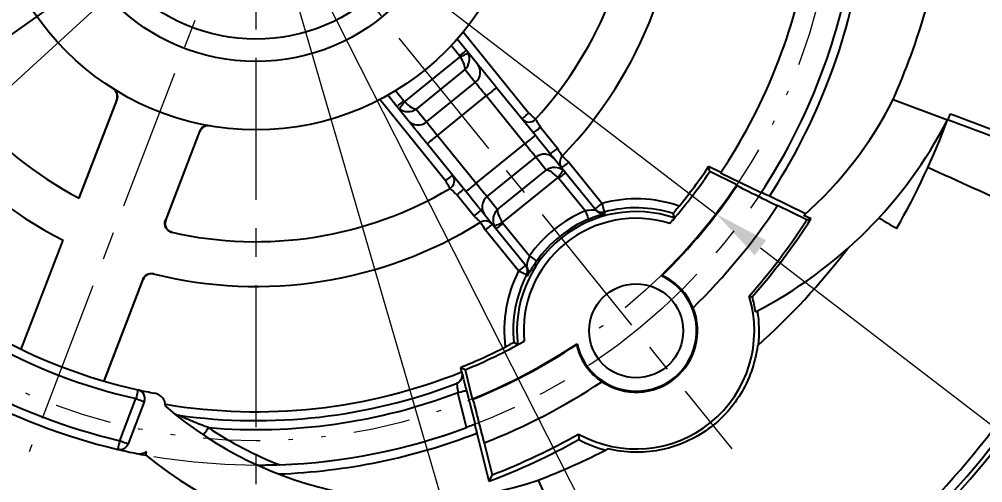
# Model space of a CAD drawing. Header units: millimetres. Extents: x 2517 to 6633, y 792 to 3241.
# Drawn here: x 3353.6 to 3375.13, y 961.23 to 971.59 of the extents above; entities that cross this region are included whole.
import ezdxf

# ---------------------------------------------------------------- set-up
doc = ezdxf.new("R2010")
doc.units = ezdxf.units.MM
doc.linetypes.add('CENTER', pattern=[50.8, 31.75, -6.35, 6.35, -6.35])
doc.linetypes.add('DIVIDE', pattern=[31.75, 12.7, -6.35, 0, -6.35, 0, -6.35])
for name, color, linetype, lineweight in [('中心线', 1, 'CENTER', 9), ('双点划线', 5, 'DIVIDE', 9), ('实线', 7, 'Continuous', 25), ('尺寸标注', 2, 'Continuous', 9)]:
    doc.layers.add(name, color=color, linetype=linetype, lineweight=lineweight)
doc.styles.add('st', font='txt.shx')
doc.dimstyles.new('st', dxfattribs={"dimscale": 0.5, "dimtxt": 2.5, "dimasz": 2.5, "dimexe": 1.25, "dimexo": 0, "dimtad": 1, "dimtoh": 1, "dimdsep": 46, "dimtxsty": 'st', "dimcen": 0, "dimclrd": 256, "dimclre": 256, "dimclrt": 3, "dimadec": 3, "dimazin": 2, "dimtfac": 1, "dimtmove": 0, "dimatfit": 1, "dimfxl": 0, "dimlwd": -1, "dimlwe": -1, "dimarcsym": 0})

# ---------------------------------------------------------------- blocks, each defined once
blk = doc.blocks.new('*D304')
at = {"layer": 'Defpoints', "color": 0, "ltscale": 0.1, "transparency": 16777216}
for p in [(3358.889, 1001.207), (3365.061, 999.872), (3367.979, 998.8), (3358.889, 975.118), (3358.889, 947.894)]:
    blk.add_point(p, dxfattribs=at)
at = {"layer": '尺寸标注', "ltscale": 0.1, "transparency": 16777216}
blk.add_line((3367.979, 998.8), (3368.255, 999.518), dxfattribs=at)
blk.add_arc((3358.889, 975.118), 25.512, 71.8076, 87.1924, dxfattribs=at)
for points in [[(3360.133, 1000.391), (3360.143, 1000.807), (3358.889, 1000.629)], [(3366.924, 999.55), (3366.784, 999.158), (3368.031, 998.935)]]:
    blk.add_solid(points, dxfattribs=at)
at = {"layer": '尺寸标注', "color": 3, "ltscale": 0.1, "transparency": 16777216, "insert": (3363.423, 1001.175), "char_height": 1.25, "attachment_point": 5, "rotation": 350.1286, "style": 'st'}
blk.add_mtext('21°', dxfattribs=at)
blk = doc.blocks.new('*D331')
at = {"layer": 'Defpoints', "color": 0, "ltscale": 0.1, "transparency": 16777216}
for p in [(3368.84, 984.24), (3348.937, 965.995)]:
    blk.add_point(p, dxfattribs=at)
at = {"layer": '尺寸标注', "ltscale": 0.1, "transparency": 16777216}
for p, q in [((3369.762, 985.084), (3378.157, 992.78)), ((3378.157, 992.78), (3381.803, 992.78)), ((3348.937, 965.995), (3368.84, 984.24)), ((3348.016, 965.151), (3347.094, 964.306))]:
    blk.add_line(p, q, dxfattribs=at)
for points in [[(3369.621, 985.238), (3369.903, 984.931), (3368.84, 984.24)], [(3347.875, 965.304), (3348.156, 964.997), (3348.937, 965.995)]]:
    blk.add_solid(points, dxfattribs=at)
at = {"layer": '尺寸标注', "color": 3, "ltscale": 0.1, "transparency": 16777216, "insert": (3380.136, 993.718), "char_height": 1.25, "attachment_point": 5, "style": 'st'}
blk.add_mtext('∅27', dxfattribs=at)
blk = doc.blocks.new('*D343')
at = {"layer": 'Defpoints', "color": 0, "ltscale": 0.1, "transparency": 16777216}
for p in [(3358.889, 975.118), (3369.565, 954.07)]:
    blk.add_point(p, dxfattribs=at)
at = {"layer": '尺寸标注', "ltscale": 0.1, "transparency": 16777216}
for p, q in [((3358.889, 975.118), (3369.565, 954.07)), ((3370.13, 952.955), (3371.757, 949.749)), ((3371.757, 949.749), (3377.069, 949.749))]:
    blk.add_line(p, q, dxfattribs=at)
blk.add_solid([(3370.316, 953.05), (3369.944, 952.861), (3369.565, 954.07)], dxfattribs=at)
at = {"layer": '尺寸标注', "color": 3, "ltscale": 0.1, "transparency": 16777216, "insert": (3374.569, 950.686), "char_height": 1.25, "attachment_point": 5, "style": 'st'}
blk.add_mtext('R23.6', dxfattribs=at)
blk = doc.blocks.new('*D344')
at = {"layer": 'Defpoints', "color": 0, "ltscale": 0.1, "transparency": 16777216}
for p in [(3358.889, 975.118), (3365.231, 953.321)]:
    blk.add_point(p, dxfattribs=at)
at = {"layer": '尺寸标注', "ltscale": 0.1, "transparency": 16777216}
for p, q in [((3358.889, 975.118), (3365.231, 953.321)), ((3365.58, 952.121), (3367.349, 946.041)), ((3367.349, 946.041), (3372.661, 946.041))]:
    blk.add_line(p, q, dxfattribs=at)
blk.add_solid([(3365.78, 952.179), (3365.38, 952.063), (3365.231, 953.321)], dxfattribs=at)
at = {"layer": '尺寸标注', "color": 3, "ltscale": 0.1, "transparency": 16777216, "insert": (3370.161, 946.979), "char_height": 1.25, "attachment_point": 5, "style": 'st'}
blk.add_mtext('R22.7', dxfattribs=at)
blk = doc.blocks.new('*D446')
at = {"layer": 'Defpoints', "color": 0, "ltscale": 0.1, "transparency": 16777216}
for p in [(3369.454, 982.606), (3348.323, 967.629)]:
    blk.add_point(p, dxfattribs=at)
at = {"layer": '实线', "ltscale": 0.1, "transparency": 16777216}
blk.add_line((3349.343, 968.352), (3368.434, 981.883), dxfattribs=at)
for points in [[(3368.314, 982.053), (3368.555, 981.713), (3369.454, 982.606)], [(3349.223, 968.522), (3349.463, 968.182), (3348.323, 967.629)]]:
    blk.add_solid(points, dxfattribs=at)
at = {"layer": '实线', "color": 3, "ltscale": 0.1, "transparency": 16777216, "insert": (3358.347, 975.882), "char_height": 1.25, "attachment_point": 5, "rotation": 35.3261, "style": 'st'}
blk.add_mtext('∅25.9', dxfattribs=at)
blk = doc.blocks.new('*D447')
at = {"layer": 'Defpoints', "color": 0, "ltscale": 0.1, "transparency": 16777216}
for p in [(3348.61, 982.995), (3369.168, 967.24)]:
    blk.add_point(p, dxfattribs=at)
at = {"layer": '尺寸标注', "ltscale": 0.1, "transparency": 16777216}
for p, q in [((3347.618, 983.755), (3346.626, 984.515)), ((3348.61, 982.995), (3369.168, 967.24)), ((3370.16, 966.48), (3379.494, 959.327)), ((3379.494, 959.327), (3386.81, 959.327))]:
    blk.add_line(p, q, dxfattribs=at)
for points in [[(3347.744, 983.92), (3347.491, 983.59), (3348.61, 982.995)], [(3370.286, 966.646), (3370.033, 966.315), (3369.168, 967.24)]]:
    blk.add_solid(points, dxfattribs=at)
at = {"layer": '尺寸标注', "color": 3, "ltscale": 0.1, "transparency": 16777216, "insert": (3383.308, 960.675), "char_height": 1.25, "attachment_point": 5, "style": 'st'}
blk.add_mtext('%%c26{}{\\H0.71x;\\C3;\\S+0.03^  0;}', dxfattribs=at)

msp = doc.modelspace()

# ---------------------------------------------------------------- linework, layer by layer
at = {"layer": '中心线', "ltscale": 0.1}
for p, q in [((3358.8888, 1001.2065), (3358.8888, 947.8935)), ((3358.8888, 975.1175), (3353.8235, 961.922)), ((3358.8888, 975.1175), (3369.5202, 961.9888))]:
    msp.add_line(p, q, dxfattribs=at)
msp.add_circle((3358.8888, 975.1175), 13.5, dxfattribs=at)
at = {"layer": '双点划线', "ltscale": 0.1}
msp.add_circle((3358.8888, 975.1175), 12.95, dxfattribs=at)
at = {"layer": '实线'}
for p, q in [((3363.389, 971.1492), (3363.5933, 970.8969)), ((3363.521, 971.304), (3364.9898, 969.4902)), ((3363.4379, 970.771), (3363.2527, 970.9997)), ((3362.2125, 969.7465), (3363.4513, 970.7497)), ((3363.5933, 970.8969), (3363.8403, 970.5919)), ((3363.5591, 970.4625), (3362.4711, 969.5814)), ((3363.7903, 970.1769), (3363.5591, 970.4625)), ((3362.7023, 969.2958), (3363.7903, 970.1769)), ((3364.2677, 970.0641), (3365.1332, 968.9952)), ((3362.0391, 969.6382), (3361.8347, 969.8906)), ((3362.0092, 969.9928), (3362.1945, 969.7641)), ((3362.9465, 968.9943), (3364.0345, 969.8753)), ((3364.9001, 968.8065), (3364.0345, 969.8753)), ((3355.7783, 969.7953), (3354.9333, 967.594)), ((3354.9427, 967.589), (3355.7874, 969.7896)), ((3363.1247, 967.9798), (3361.6558, 969.7937)), ((3362.286, 969.3332), (3362.0391, 969.6382)), ((3373.1262, 969.7944), (3374.3438, 969.3391)), ((3362.4711, 969.5814), (3362.7023, 969.2958)), ((3357.6284, 969.0829), (3356.8653, 967.095)), ((3356.8758, 967.0926), (3357.639, 969.081)), ((3362.9465, 968.9943), (3363.8121, 967.9254)), ((3365.2441, 969.1762), (3365.6251, 968.7057)), ((3363.579, 967.7366), (3362.7134, 968.8055)), ((3363.8121, 967.9254), (3364.9001, 968.8065)), ((3364.0563, 967.6238), (3365.1443, 968.5049)), ((3365.3756, 968.2193), (3365.1443, 968.5049)), ((3365.5606, 968.4675), (3365.8076, 968.1625)), ((3365.8788, 968.3923), (3366.6224, 967.4741)), ((3364.2875, 967.3383), (3365.3756, 968.2193)), ((3365.8076, 968.1625), (3366.4886, 967.3215)), ((3369.0327, 968.1838), (3369.003, 968.2954)), ((3369.2752, 968.1626), (3369.003, 968.2954)), ((3369.6344, 967.8903), (3369.0327, 968.1838)), ((3369.2703, 968.1553), (3370.177, 967.7131)), ((3365.6341, 968.0542), (3364.3953, 967.051)), ((3366.2433, 967.3066), (3365.6522, 968.0366)), ((3369.639, 967.8735), (3369.6344, 967.8903)), ((3363.7599, 967.1953), (3363.3789, 967.6658)), ((3364.0563, 967.6238), (3364.2875, 967.3383)), ((3371.1681, 967.2394), (3370.363, 967.6321)), ((3371.2005, 967.1022), (3370.5411, 967.4239)), ((3364.2533, 966.9039), (3364.0063, 967.2088)), ((3364.4087, 967.0297), (3364.9999, 966.2997)), ((3371.2918, 967.1276), (3371.1306, 967.2062)), ((3364.7572, 965.9637), (3364.0137, 966.8819)), ((3364.9343, 966.0628), (3364.2533, 966.9039)), ((3354.5727, 966.6546), (3353.6369, 964.2167)), ((3353.6464, 964.2121), (3354.5822, 966.6498)), ((3356.3592, 965.7764), (3355.4874, 963.5054)), ((3355.4976, 963.5024), (3356.3695, 965.7738)), ((3367.9633, 965.8603), (3367.9404, 965.8563)), ((3366.057, 964.3166), (3366.0656, 964.3382)), ((3363.459, 963.8059), (3363.4834, 963.7079)), ((3363.5619, 963.7536), (3363.459, 963.8059)), ((3363.4897, 963.6825), (3363.4963, 963.685)), ((3363.5619, 963.7536), (3363.7239, 963.104)), ((3363.5978, 962.4655), (3363.403, 963.2469)), ((3363.597, 963.2953), (3363.7861, 962.5371)), ((3355.8468, 962.1701), (3356.2087, 963.1131)), ((3356.3954, 963.0414), (3356.0335, 962.0984)), ((3363.7394, 963.0961), (3363.7239, 963.104)), ((3363.825, 962.3377), (3364.093, 961.2627)), ((3363.9917, 962.1202), (3364.1691, 961.4084)), ((3356.4286, 961.8436), (3356.4443, 961.9283)), ((3365.1921, 961.2861), (3365.7312, 960.1032))]:
    msp.add_line(p, q, dxfattribs=at)
at = {"layer": '实线', "flags": 128}
for points in [[(3363.4379, 970.771), (3363.4682, 970.7956), (3363.4974, 970.8192), (3363.5243, 970.8409), (3363.5478, 970.86), (3363.5672, 970.8757), (3363.5815, 970.8873), (3363.5904, 970.8944), (3363.5933, 970.8969)], [(3363.4513, 970.7497), (3363.4853, 970.7658), (3363.518, 970.7813), (3363.5484, 970.7957), (3363.5753, 970.8085), (3363.5978, 970.8191), (3363.6151, 970.8273), (3363.6265, 970.8328), (3363.6317, 970.8352)], [(3363.8403, 970.5919), (3363.8638, 970.5629), (3363.8983, 970.5202), (3363.943, 970.4651), (3363.9966, 970.3989), (3364.0576, 970.3236), (3364.1243, 970.2411), (3364.195, 970.1539), (3364.2677, 970.0641)], [(3364.0345, 969.8753), (3363.993, 969.9266), (3363.9526, 969.9765), (3363.9145, 970.0236), (3363.8796, 970.0666), (3363.849, 970.1044), (3363.8235, 970.1359), (3363.8038, 970.1603), (3363.7903, 970.1769)], [(3364.2677, 970.0641), (3364.2632, 970.0605), (3364.2499, 970.0497), (3364.2284, 970.0323), (3364.1994, 970.0088), (3364.1641, 969.9802), (3364.1238, 969.9476), (3364.08, 969.9122), (3364.0345, 969.8753)], [(3362.0391, 969.6382), (3362.042, 969.6406), (3362.0509, 969.6478), (3362.0652, 969.6594), (3362.0846, 969.6751), (3362.1081, 969.6942), (3362.135, 969.7159), (3362.1642, 969.7395), (3362.1945, 969.7641)], [(3362.2125, 969.7465), (3362.1897, 969.7167), (3362.1677, 969.6879), (3362.1473, 969.6612), (3362.1293, 969.6375), (3362.1142, 969.6177), (3362.1026, 969.6025), (3362.0949, 969.5924), (3362.0914, 969.5879)], [(3364.8344, 969.3643), (3364.8374, 969.3667), (3364.8462, 969.3739), (3364.8606, 969.3855), (3364.8799, 969.4012), (3364.9035, 969.4202), (3364.9303, 969.442), (3364.9595, 969.4656), (3364.9898, 969.4902)], [(3364.9898, 969.4902), (3365.0185, 969.4637), (3365.0461, 969.4383), (3365.0715, 969.4148), (3365.0938, 969.3943), (3365.112, 969.3774), (3365.1256, 969.3649), (3365.134, 969.3572), (3365.1368, 969.3546)], [(3362.7134, 968.8055), (3362.6407, 968.8952), (3362.57, 968.9825), (3362.5033, 969.0649), (3362.4423, 969.1403), (3362.3887, 969.2064), (3362.3441, 969.2616), (3362.3095, 969.3042), (3362.286, 969.3332)], [(3362.7023, 969.2958), (3362.7157, 969.2793), (3362.7355, 969.2549), (3362.761, 969.2234), (3362.7916, 969.1856), (3362.8265, 969.1425), (3362.8646, 969.0954), (3362.905, 969.0456), (3362.9465, 968.9943)], [(3362.9465, 968.9943), (3362.9011, 968.9574), (3362.8573, 968.922), (3362.817, 968.8894), (3362.7817, 968.8608), (3362.7527, 968.8373), (3362.7311, 968.8198), (3362.7179, 968.8091), (3362.7134, 968.8055)], [(3365.1332, 968.9952), (3365.1288, 968.9916), (3365.1155, 968.9809), (3365.094, 968.9634), (3365.065, 968.9399), (3365.0296, 968.9113), (3364.9893, 968.8787), (3364.9456, 968.8433), (3364.9001, 968.8065)], [(3365.0887, 969.0503), (3365.0916, 969.0527), (3365.1005, 969.0599), (3365.1149, 969.0715), (3365.1342, 969.0872), (3365.1577, 969.1062), (3365.1846, 969.128), (3365.2138, 969.1516), (3365.2441, 969.1762)], [(3365.1332, 968.9952), (3365.2059, 968.9055), (3365.2766, 968.8182), (3365.3434, 968.7358), (3365.4043, 968.6605), (3365.4579, 968.5943), (3365.5026, 968.5391), (3365.5371, 968.4965), (3365.5606, 968.4675)], [(3365.1443, 968.5049), (3365.1309, 968.5214), (3365.1112, 968.5458), (3365.0856, 968.5773), (3365.055, 968.6151), (3365.0202, 968.6582), (3364.982, 968.7053), (3364.9416, 968.7552), (3364.9001, 968.8065)], [(3365.4697, 968.5798), (3365.4726, 968.5822), (3365.4815, 968.5894), (3365.4959, 968.601), (3365.5152, 968.6167), (3365.5387, 968.6357), (3365.5656, 968.6575), (3365.5948, 968.6811), (3365.6251, 968.7057)], [(3365.7234, 968.2664), (3365.7264, 968.2689), (3365.7352, 968.276), (3365.7496, 968.2877), (3365.7689, 968.3033), (3365.7925, 968.3224), (3365.8194, 968.3441), (3365.8485, 968.3678), (3365.8788, 968.3923)], [(3365.7347, 968.531), (3365.7375, 968.5283), (3365.7457, 968.5204), (3365.759, 968.5076), (3365.7769, 968.4904), (3365.7988, 968.4693), (3365.8237, 968.4454), (3365.8507, 968.4194), (3365.8788, 968.3923)], [(3363.2801, 968.1057), (3363.2771, 968.1032), (3363.2683, 968.0961), (3363.2539, 968.0845), (3363.2346, 968.0688), (3363.211, 968.0497), (3363.1841, 968.028), (3363.155, 968.0044), (3363.1247, 967.9798)], [(3365.6341, 968.0542), (3365.6569, 968.084), (3365.6789, 968.1128), (3365.6993, 968.1396), (3365.7174, 968.1632), (3365.7325, 968.183), (3365.7441, 968.1982), (3365.7518, 968.2083), (3365.7553, 968.2129)], [(3365.8076, 968.1625), (3365.8046, 968.1601), (3365.7958, 968.1529), (3365.7814, 968.1413), (3365.7621, 968.1256), (3365.7385, 968.1066), (3365.7116, 968.0848), (3365.6825, 968.0612), (3365.6522, 968.0366)], [(3363.2267, 967.8078), (3363.2248, 967.8111), (3363.219, 967.8209), (3363.2095, 967.8368), (3363.1968, 967.8582), (3363.1814, 967.8842), (3363.1637, 967.914), (3363.1446, 967.9462), (3363.1247, 967.9798)], [(3363.8121, 967.9254), (3363.7666, 967.8886), (3363.7229, 967.8532), (3363.6826, 967.8205), (3363.6472, 967.7919), (3363.6182, 967.7684), (3363.5967, 967.751), (3363.5834, 967.7402), (3363.579, 967.7366)], [(3363.8121, 967.9254), (3363.8536, 967.8741), (3363.894, 967.8242), (3363.9322, 967.7771), (3363.967, 967.7341), (3363.9976, 967.6963), (3364.0231, 967.6648), (3364.0429, 967.6404), (3364.0563, 967.6238)], [(3363.5344, 967.7917), (3363.5314, 967.7892), (3363.5225, 967.7821), (3363.5082, 967.7705), (3363.4888, 967.7548), (3363.4653, 967.7357), (3363.4384, 967.714), (3363.4093, 967.6904), (3363.3789, 967.6658)], [(3364.0063, 967.2088), (3363.9828, 967.2378), (3363.9483, 967.2805), (3363.9036, 967.3357), (3363.8501, 967.4018), (3363.7891, 967.4771), (3363.7223, 967.5596), (3363.6516, 967.6469), (3363.579, 967.7366)], [(3366.467, 967.3482), (3366.47, 967.3507), (3366.4788, 967.3578), (3366.4932, 967.3694), (3366.5125, 967.3851), (3366.536, 967.4042), (3366.5629, 967.4259), (3366.5921, 967.4495), (3366.6224, 967.4741)], [(3366.6224, 967.4741), (3366.6324, 967.4366), (3366.6421, 967.4006), (3366.651, 967.3673), (3366.6588, 967.3381), (3366.6652, 967.314), (3366.67, 967.2961), (3366.673, 967.2849), (3366.6741, 967.2809)], [(3363.9154, 967.3212), (3363.9124, 967.3188), (3363.9035, 967.3116), (3363.8892, 967.3), (3363.8698, 967.2843), (3363.8463, 967.2652), (3363.8194, 967.2435), (3363.7903, 967.2199), (3363.7599, 967.1953)], [(3366.2433, 967.3066), (3366.2585, 967.2709), (3366.2732, 967.2365), (3366.2867, 967.2049), (3366.2985, 967.177), (3366.3082, 967.1541), (3366.3155, 967.137), (3366.3201, 967.1264), (3366.3217, 967.1226)], [(3366.6741, 967.2809), (3366.6764, 967.2779), (3366.6856, 967.2659), (3366.6948, 967.2539)], [(3368.2401, 967.149), (3368.2255, 967.201), (3368.2125, 967.2467)], [(3364.0137, 966.8819), (3363.9931, 966.9151), (3363.9733, 966.9469), (3363.955, 966.9763), (3363.939, 967.002), (3363.9258, 967.0231), (3363.9161, 967.0388), (3363.9101, 967.0485), (3363.908, 967.0517)], [(3364.2149, 966.9655), (3364.2201, 966.968), (3364.2316, 966.9734), (3364.2488, 966.9816), (3364.2713, 966.9923), (3364.2983, 967.005), (3364.3286, 967.0194), (3364.3614, 967.0349), (3364.3953, 967.051)], [(3364.4087, 967.0297), (3364.3784, 967.0052), (3364.3492, 966.9816), (3364.3224, 966.9598), (3364.2988, 966.9407), (3364.2795, 966.9251), (3364.2651, 966.9134), (3364.2563, 966.9063), (3364.2533, 966.9039)], [(3371.2005, 967.1022), (3371.2322, 967.111), (3371.2918, 967.1276)], [(3364.1691, 967.0078), (3364.1661, 967.0054), (3364.1573, 966.9982), (3364.1429, 966.9866), (3364.1236, 966.9709), (3364.1, 966.9519), (3364.0732, 966.9301), (3364.044, 966.9065), (3364.0137, 966.8819)], [(3364.9999, 966.2997), (3365.0317, 966.2774), (3365.0622, 966.2559), (3365.0904, 966.2362), (3365.1152, 966.2188), (3365.1355, 966.2045), (3365.1507, 966.1938), (3365.1602, 966.1872), (3365.1636, 966.1848)], [(3364.9127, 966.0896), (3364.9097, 966.0872), (3364.9008, 966.08), (3364.8865, 966.0684), (3364.8672, 966.0527), (3364.8436, 966.0337), (3364.8167, 966.0119), (3364.7876, 965.9883), (3364.7572, 965.9637)], [(3364.9355, 965.873), (3364.9318, 965.8749), (3364.9215, 965.8801), (3364.9049, 965.8886), (3364.8827, 965.8998), (3364.8558, 965.9136), (3364.8251, 965.9292), (3364.7918, 965.9461), (3364.7572, 965.9637)], [(3364.9576, 965.8471), (3364.9551, 965.85), (3364.9453, 965.8615), (3364.9355, 965.873)], [(3369.9088, 965.4025), (3369.9332, 965.3972), (3369.979, 965.3872)], [(3364.7389, 964.3138), (3364.6911, 964.3388), (3364.6491, 964.3611)], [(3356.2523, 963.3082), (3356.2515, 963.3045), (3356.249, 963.2934), (3356.245, 963.2754), (3356.2395, 963.2511), (3356.2329, 963.2215), (3356.2254, 963.1877), (3356.2172, 963.1511), (3356.2087, 963.1131)], [(3363.403, 963.2469), (3363.4406, 963.2563), (3363.4769, 963.2653), (3363.5103, 963.2737), (3363.5396, 963.281), (3363.5638, 963.287), (3363.5818, 963.2915), (3363.593, 963.2943), (3363.597, 963.2953)], [(3356.2087, 963.1131), (3356.2452, 963.0991), (3356.2802, 963.0856), (3356.3125, 963.0732), (3356.3408, 963.0624), (3356.364, 963.0535), (3356.3812, 963.0468), (3356.3919, 963.0428), (3356.3954, 963.0414)], [(3357.828, 962.4619), (3357.8063, 962.4294), (3357.7855, 962.3982), (3357.7663, 962.3695), (3357.7495, 962.3443), (3357.7357, 962.3236), (3357.7255, 962.3082), (3357.7191, 962.2987), (3357.717, 962.2955)], [(3355.8468, 962.1701), (3355.8378, 962.1321), (3355.8293, 962.0956), (3355.8213, 962.0619), (3355.8144, 962.0324), (3355.8087, 962.0082), (3355.8045, 961.9902), (3355.8019, 961.9791), (3355.801, 961.9754)], [(3355.8468, 962.1701), (3355.8832, 962.1561), (3355.9182, 962.1427), (3355.9505, 962.1303), (3355.9788, 962.1194), (3356.002, 962.1105), (3356.0193, 962.1039), (3356.0299, 962.0998), (3356.0335, 962.0984)], [(3364.1691, 961.4084), (3364.1539, 961.3792), (3364.093, 961.2627)]]:
    msp.add_lwpolyline(points, dxfattribs=at)
at = {"layer": '实线'}
for centre, radius in [((3358.8888, 975.1175), 6), ((3358.8888, 975.1175), 4.475), ((3358.8888, 975.1175), 3.975), ((3367.3846, 964.6261), 1.05)]:
    msp.add_circle(centre, radius, dxfattribs=at)
for centre, radius, start, end in [((3358.8888, 975.1175), 21.1, 71.98834, 66.01166), ((3358.8888, 975.1175), 21, 71.98834, 66.01166), ((3358.8888, 975.1175), 9.5, 316.10634, 1.97659), ((3358.8888, 975.1175), 8.5, 317.31286, 0.78433), ((3358.8888, 975.1175), 12.5, 326.15283, 349.5), ((3358.8888, 975.1175), 13.7, 326.88073, 351.09056), ((3358.8888, 975.1175), 13.5, 326.73737, 349.5), ((3358.8888, 975.1175), 9.5, 196.10634, 243.04235), ((3358.8888, 975.1175), 8.5, 197.31286, 242.33845), ((3363.6077, 970.4094), 0.2956, 308.14498, 38.11855), ((3355.5916, 969.867), 0.2, 338.99277, 57.86922), ((3355.6007, 969.8612), 0.2, 338.99292, 57.96893), ((3359.0754, 975.0459), 6.2, 237.87266, 237.97243), ((3365.4418, 973.6558), 8.6, 311.41393, 333.32049), ((3357.8151, 969.0112), 0.2, 80.03082, 159.00731), ((3362.5129, 969.5228), 0.2956, 219.88133, 309.85505), ((3364.9898, 969.4902), 0.2, 219, 317.31286), ((3365.4621, 973.9341), 10, 297.33977, 332.64538), ((3358.8888, 975.1175), 16.5, 330.19016, 339.5), ((3358.7021, 975.1892), 6.2, 260.02757, 260.12734), ((3365.3338, 968.2779), 0.2956, 39.88157, 129.85494), ((3365.8788, 968.3923), 0.2, 136.10634, 219), ((3363.1247, 967.9798), 0.2, 300.68714, 39), ((3358.8888, 975.1175), 12.2873, 318.80875, 325.6461), ((3358.8888, 975.1175), 12.2, 320.83497, 326), ((3358.8888, 975.1175), 12.95, 314.34441, 326.07644), ((3358.8888, 975.1175), 8.5, 257.21567, 300.68714), ((3358.8888, 975.1175), 12.9632, 314.42896, 326.02578), ((3364.2389, 967.3913), 0.2956, 128.14492, 218.11859), ((3367.3846, 964.6261), 2.9483, 70.93132, 104.98226), ((3367.3846, 964.6261), 2.664, 71.26858, 186.73142), ((3367.3846, 964.6261), 2.9134, 113.06197, 144.93803), ((3366.6224, 967.4741), 0.2, 219.0009, 284.98462), ((3366.6441, 967.4474), 0.2, 219.00171, 241.39682), ((3366.6441, 967.4473), 0.2, 241.39819, 284.71036), ((3367.3846, 964.6261), 2.7483, 72.46781, 104.98226), ((3358.8888, 975.1175), 13.9631, 314.39068, 326.56438), ((3358.8888, 975.1175), 9.5, 256.02341, 301.89366), ((3357.0625, 967.0209), 0.2, 158.99776, 257.28332), ((3358.7021, 975.1892), 8.3, 257.21482, 257.28872), ((3364.0137, 966.8819), 0.2, 39, 121.89366), ((3367.3846, 964.6261), 2.514, 72.63017, 185.36983), ((3367.3846, 964.6261), 2.7134, 113.06197, 144.93803), ((3358.8888, 975.1175), 14.6909, 318.60122, 326.93467), ((3358.8888, 975.1175), 14.7537, 318.73692, 327.21071), ((3367.3846, 964.6261), 2.9483, 153.01774, 187.06868), ((3364.7573, 965.9637), 0.2, 333.01515, 38.99937), ((3364.7789, 965.937), 0.2, 358.95417, 39.00031), ((3358.7021, 975.1892), 9.7, 256.02269, 256.08574), ((3356.5562, 965.7022), 0.2, 76.08988, 159.00584), ((3367.3846, 964.6261), 2.7483, 153.01774, 185.53219), ((3364.7789, 965.937), 0.2, 333.29171, 358.95339), ((3367.3846, 964.6261), 1.35, 192.31351, 65.68649), ((3367.3846, 964.6261), 2.6409, 240.90239, 17.09761), ((3367.3846, 964.6261), 2.7037, 9.04435, 16.35), ((3367.3846, 964.6261), 1.3718, 236.01278, 21.98722), ((3367.3846, 964.6261), 2.75, 353.35713, 9.36528), ((3358.8888, 975.1175), 12.1, 240.58503, 257.41497), ((3358.8888, 975.1175), 12.3, 240.58503, 257.41497), ((3358.8888, 975.1175), 12.2, 292, 297.16503), ((3358.8888, 975.1175), 12.2873, 292.3539, 299.19125), ((3358.8888, 975.1175), 12.95, 291.92356, 303.65559), ((3358.8888, 975.1175), 12.9632, 291.97422, 303.57104), ((3358.8888, 975.1175), 12.3, 260.53172, 291.93454), ((3363.3022, 963.6366), 0.2, 329.57958, 14.00116), ((3358.8888, 975.1175), 13.3, 241.22181, 256.77819), ((3358.8888, 975.1175), 12.5, 262.04029, 291.02766), ((3363.3022, 963.6366), 0.2, 291.02772, 329.57996), ((3358.8888, 975.1175), 13.9631, 291.43562, 303.60932), ((3358.8888, 975.1175), 13.5, 241.22181, 256.77819), ((3356.2087, 963.1131), 0.2, 339, 77.41497), ((3358.8888, 975.1175), 12.1, 257.41497, 259.21948), ((3356.5694, 962.9364), 0.3, 0.71421, 79.21948), ((3358.8888, 975.1175), 12.7, 265.20873, 290.82111), ((3362.4888, 969.4502), 8.6, 229.19934, 288.32049), ((3357.1855, 962.936), 0.2, 230.85016, 262.04029), ((3362.4888, 969.4502), 8.4, 236.29862, 248.62042), ((3358.8888, 975.1175), 13.7, 272.10878, 291.11927), ((3358.8888, 975.1175), 13.5, 272.28354, 290.41514), ((3358.8888, 975.1175), 14.6909, 291.06533, 299.39878), ((3379.6994, 962.3546), 13.5992, 180.15248, 180.6773), ((3355.8468, 962.1701), 0.2, 256.77819, 339), ((3358.8888, 975.1175), 14.8, 290.58769, 299.16511), ((3367.3846, 964.6261), 2.75, 242.18095, 255.66922), ((3358.8888, 975.1175), 13.5, 256.77819, 258.59407), ((3356.2783, 962.1782), 0.3, 258.59407, 303.58116), ((3358.8888, 975.1175), 13.5, 258.59407, 259.5), ((3362.6999, 969.6327), 10, 231.16078, 287.64538)]:
    msp.add_arc(centre, radius, start, end, dxfattribs=at)
for centre, major_axis, ratio, start_param, end_param in [((3363.3602, 970.7081), (0.0649, -0.0801), 0.9701425, 1.3258177, 1.5707963), ((3363.3759, 970.6886), (-0.1677, 0.2501), 0.3210395, 3.4155244, 4.7413421), ((3363.3759, 970.6886), (0.0797, 0.2982), 0.9162457, 4.1243864, 5.450204), ((3363.3602, 970.7081), (0.2331, 0.1888), 0.9903538, 6.0382066, 6.2831853), ((3362.2722, 969.827), (0.2331, 0.1888), 0.9903538, 3.1415927, 3.3865713), ((3362.2722, 969.827), (-0.0649, 0.0801), 0.9701425, 1.5707963, 1.815775), ((3362.2879, 969.8076), (-0.2097, 0.216), 0.3210395, 1.5418432, 2.8676609), ((3362.2879, 969.8076), (0.3083, 0.0159), 0.9162457, 3.9745739, 5.3003916), ((3365.5587, 967.9931), (0.3083, 0.0159), 0.9162457, 0.8329813, 2.1587989), ((3365.5587, 967.9931), (-0.2097, 0.216), 0.3210395, 4.6834359, 6.0092535), ((3365.5744, 967.9737), (0.2331, 0.1888), 0.9903538, 0, 0.2449787), ((3365.5744, 967.9737), (0.0649, -0.0801), 0.9701425, 1.5707963, 1.815775), ((3364.4707, 967.1121), (0.0797, 0.2982), 0.9162457, 0.9827937, 2.3086114), ((3364.4707, 967.1121), (-0.1677, 0.2501), 0.3210395, 0.2739318, 1.5997494), ((3364.4864, 967.0927), (-0.0649, 0.0801), 0.9701425, 1.3258177, 1.5707963), ((3364.4864, 967.0927), (0.2331, 0.1888), 0.9903538, 2.896614, 3.1415927)]:
    msp.add_ellipse(centre, major_axis=major_axis, ratio=ratio, start_param=start_param, end_param=end_param, dxfattribs=at)
for points, knots in [([(3373.1262, 969.7944), (3373.7024, 971.0947), (3374.1117, 972.4889), (3374.3779, 974.3035), (3374.4189, 974.671), (3374.4752, 975.4065), (3374.4905, 975.7746), (3374.4983, 976.878), (3374.4525, 977.6126), (3374.3563, 978.3414)], [0, 0, 0, 0, 0.5, 0.5, 0.625, 0.625, 0.75, 0.75, 1, 1, 1, 1]), ([(3374.4118, 969.473), (3374.8326, 969.3146), (3375.2533, 969.1563), (3375.6741, 968.998), (3376.5893, 968.6538), (3377.5046, 968.3098), (3378.4199, 967.9658)], [0, 0, 0, 0, 0.0013486886, 0.0013486886, 0.0013486886, 0.0042820691, 0.0042820691, 0.0042820691, 0.0042820691]), ([(3357.8633, 969.2058), (3357.807, 969.2156), (3357.7557, 969.2003), (3357.6806, 969.1521), (3357.6541, 969.1184), (3357.639, 969.081)], [0, 0, 0, 0, 0.5, 0.5, 1, 1, 1, 1]), ([(3365.1368, 969.3546), (3365.1368, 969.3546), (3365.1489, 969.3341), (3365.1886, 969.2677), (3365.2161, 969.2222), (3365.2441, 969.1762)], [0, 0, 0, 0, 0.5, 0.5, 1, 1, 1, 1]), ([(3378.3706, 967.8336), (3377.4548, 968.176), (3376.539, 968.5184), (3375.6231, 968.8608), (3375.1967, 969.0202), (3374.7703, 969.1797), (3374.3438, 969.3391)], [0, 0, 0, 0, 0.0029332693, 0.0029332693, 0.0029332693, 0.0042990612, 0.0042990612, 0.0042990612, 0.0042990612]), ([(3365.6251, 968.7057), (3365.6534, 968.6601), (3365.6814, 968.6154), (3365.7223, 968.5505), (3365.7347, 968.531), (3365.7347, 968.531)], [0, 0, 0, 0, 0.5, 0.5, 1, 1, 1, 1]), ([(3377.8151, 966.4923), (3377.1936, 966.7755), (3376.5721, 967.0588), (3375.9506, 967.342), (3375.2681, 967.653), (3374.5856, 967.9641), (3373.9031, 968.2751)], [0.0002009624, 0.0002009624, 0.0002009624, 0.0002009624, 0.0022498948, 0.0022498948, 0.0022498948, 0.0045000334, 0.0045000334, 0.0045000334, 0.0045000334]), ([(3363.3789, 967.6658), (3363.3398, 967.7028), (3363.3011, 967.7389), (3363.2442, 967.7917), (3363.2267, 967.8078), (3363.2267, 967.8078)], [0, 0, 0, 0, 0.5, 0.5, 1, 1, 1, 1]), ([(3369.639, 967.8735), (3369.6394, 967.872), (3369.6633, 967.8591), (3369.7546, 967.8122), (3369.822, 967.7783), (3370.0717, 967.6538), (3370.3041, 967.5394), (3370.5411, 967.4239)], [0, 0, 0, 0, 0.25, 0.25, 0.5, 0.5, 1, 1, 1, 1]), ([(3370.363, 967.6321), (3370.3153, 967.6553), (3370.2686, 967.6779), (3370.2012, 967.71), (3370.1811, 967.7194), (3370.1808, 967.719)], [0, 0, 0, 0, 0.5, 0.5, 1, 1, 1, 1]), ([(3366.4886, 967.3215), (3366.4893, 967.3206), (3366.4532, 967.3222), (3366.3594, 967.3201), (3366.3013, 967.316), (3366.2433, 967.3066)], [0, 0, 0, 0, 0.5, 0.5, 1, 1, 1, 1]), ([(3366.626, 967.2327), (3366.6453, 967.2385), (3366.6858, 967.2506), (3366.6917, 967.2528), (3366.6948, 967.2539)], [0, 0, 0, 0, 0.4767698, 1, 1, 1, 1]), ([(3368.3478, 967.4125), (3368.3134, 967.3704), (3368.2796, 967.3292), (3368.2284, 967.2669), (3368.2123, 967.2472), (3368.2125, 967.2467)], [0, 0, 0, 0, 0.5, 0.5, 1, 1, 1, 1]), ([(3357.0079, 966.8282), (3356.9516, 966.841), (3356.9025, 966.8789), (3356.8488, 966.9793), (3356.8446, 967.0411), (3356.8653, 967.095)], [0, 0, 0, 0, 0.5, 0.5, 1, 1, 1, 1]), ([(3363.908, 967.0517), (3363.908, 967.0517), (3363.8915, 967.068), (3363.8366, 967.1214), (3363.7986, 967.1582), (3363.7599, 967.1953)], [0, 0, 0, 0, 0.5, 0.5, 1, 1, 1, 1]), ([(3366.3217, 967.1226), (3366.3565, 967.1369), (3366.4327, 967.1683), (3366.5365, 967.2048), (3366.6052, 967.2265), (3366.6246, 967.2324), (3366.626, 967.2327)], [0, 0, 0, 0, 0.2938925, 0.6440823, 0.9757203, 1, 1, 1, 1]), ([(3368.2401, 967.149), (3368.2401, 967.1488), (3368.2384, 967.1465), (3368.235, 967.1423), (3368.2316, 967.1382), (3368.2264, 967.132), (3368.2201, 967.1244), (3368.2136, 967.1166), (3368.2056, 967.1071), (3368.1967, 967.0968), (3368.1873, 967.0857), (3368.1767, 967.0734), (3368.1658, 967.0607), (3368.1559, 967.0492), (3368.1455, 967.0373), (3368.1351, 967.0254)], [0, 0, 0, 0, 0.00004759373, 0.00004759373, 0.00004759373, 0.00009510557, 0.00009510557, 0.00009510557, 0.00014386629, 0.00014386629, 0.00014386629, 0.00019591639, 0.00019591639, 0.00019591639, 0.00024289214, 0.00024289214, 0.00024289214, 0.00024289214]), ([(3367.6425, 956.2496), (3368.7549, 956.7657), (3369.8283, 957.3835), (3371.354, 958.4556), (3371.848, 958.8371), (3372.7938, 959.6372), (3373.2472, 960.057), (3374.5477, 961.373), (3375.3352, 962.3254), (3376.3876, 963.8591), (3376.7167, 964.388), (3377.1709, 965.1964), (3377.3161, 965.4688), (3377.5244, 965.8814), (3377.5923, 966.0197), (3377.6916, 966.2278), (3377.7243, 966.2973), (3377.7647, 966.3844), (3377.7729, 966.4022), (3377.7874, 966.4336), (3377.7938, 966.4474), (3377.8091, 966.4807), (3377.8147, 966.4925), (3377.8151, 966.4923)], [0, 0, 0, 0, 0.25, 0.25, 0.375, 0.375, 0.5, 0.5, 0.75, 0.75, 0.875, 0.875, 0.9375, 0.9375, 0.96875, 0.96875, 0.984375, 0.984375, 0.9882813, 0.9882813, 0.9921875, 0.9921875, 1, 1, 1, 1]), ([(3364.9999, 966.2997), (3364.9786, 966.245), (3364.9627, 966.1894), (3364.941, 966.0976), (3364.9351, 966.062), (3364.9343, 966.0628)], [0, 0, 0, 0, 0.5, 0.5, 1, 1, 1, 1]), ([(3364.9817, 965.8903), (3364.9819, 965.8907), (3364.9896, 965.9048), (3365.0247, 965.9682), (3365.0855, 966.0698), (3365.1377, 966.1467), (3365.1636, 966.1848)], [0, 0, 0, 0, 0.0105881, 0.3477199, 0.6762923, 1, 1, 1, 1]), ([(3356.3592, 965.7764), (3356.3766, 965.8218), (3356.4109, 965.86), (3356.4964, 965.9044), (3356.547, 965.9105), (3356.5943, 965.8988)], [0, 0, 0, 0, 0.5, 0.5, 1, 1, 1, 1]), ([(3364.9576, 965.8471), (3364.9581, 965.8477), (3364.9597, 965.8498), (3364.9728, 965.874), (3364.9817, 965.8903)], [0, 0, 0, 0, 0.3279313, 1, 1, 1, 1]), ([(3368.6566, 965.1397), (3368.6317, 965.2013), (3368.6028, 965.2599), (3368.5377, 965.3715), (3368.5011, 965.4247), (3368.3878, 965.568), (3368.305, 965.6453), (3368.1555, 965.7607), (3368.0887, 965.7997), (3367.993, 965.8497), (3367.9653, 965.8606), (3367.9633, 965.8603)], [0, 0, 0, 0, 0.125, 0.125, 0.25, 0.25, 0.5, 0.5, 0.75, 0.75, 1, 1, 1, 1]), ([(3364.6491, 964.3611), (3364.6486, 964.3614), (3364.6259, 964.3497), (3364.5548, 964.3128), (3364.5071, 964.2881), (3364.4587, 964.2632)], [0, 0, 0, 0, 0.5, 0.5, 1, 1, 1, 1]), ([(3364.8816, 964.3908), (3364.8457, 964.3708), (3364.8104, 964.3514), (3364.7563, 964.3224), (3364.7393, 964.3136), (3364.7389, 964.3138)], [0, 0, 0, 0, 0.5, 0.5, 1, 1, 1, 1]), ([(3366.057, 964.3166), (3366.0563, 964.3147), (3366.0613, 964.285), (3366.0902, 964.1813), (3366.1146, 964.1075), (3366.1959, 963.9383), (3366.2544, 963.8409), (3366.4094, 963.6539), (3366.5073, 963.563), (3366.6177, 963.4886)], [0, 0, 0, 0, 0.25, 0.25, 0.5, 0.5, 0.75, 0.75, 1, 1, 1, 1]), ([(3370.0956, 964.2895), (3370.0708, 964.0956), (3370.0258, 963.9076), (3369.8968, 963.5434), (3369.8133, 963.3693), (3369.6148, 963.0464), (3369.4985, 962.8951), (3369.2368, 962.6199), (3369.0937, 962.4979), (3368.7845, 962.2849), (3368.6164, 962.1931), (3368.2678, 962.0478), (3368.0873, 961.9936), (3367.7144, 961.9231), (3367.5204, 961.9071), (3367.1367, 961.9166), (3366.9454, 961.9414), (3366.7546, 961.9876)], [0, 0, 0, 0, 0.125, 0.125, 0.25, 0.25, 0.375, 0.375, 0.5, 0.5, 0.625, 0.625, 0.75, 0.75, 0.875, 0.875, 1, 1, 1, 1]), ([(3363.4897, 963.6825), (3363.5042, 963.6246), (3363.4909, 963.5696), (3363.4429, 963.4904), (3363.408, 963.463), (3363.369, 963.448)], [0, 0, 0, 0, 0.5, 0.5, 1, 1, 1, 1]), ([(3363.5183, 963.6054), (3363.5124, 963.6279), (3363.5001, 963.6745), (3363.4976, 963.6814), (3363.4963, 963.685)], [0, 0, 0, 0, 0.4829072, 1, 1, 1, 1]), ([(3363.597, 963.2953), (3363.5895, 963.3253), (3363.5711, 963.3991), (3363.544, 963.5058), (3363.5245, 963.5821), (3363.5187, 963.604), (3363.5183, 963.6054)], [0, 0, 0, 0, 0.2494368, 0.6140342, 0.9761578, 1, 1, 1, 1]), ([(3363.374, 963.4499), (3363.3749, 963.4503), (3363.3785, 963.4277), (3363.3892, 963.3523), (3363.3961, 963.3), (3363.403, 963.2469)], [0, 0, 0, 0, 0.5, 0.5, 1, 1, 1, 1]), ([(3363.9917, 962.1202), (3363.9598, 962.2482), (3363.9283, 962.3736), (3363.8687, 962.6088), (3363.8412, 962.7166), (3363.7713, 962.9871), (3363.7422, 963.0947), (3363.7394, 963.0961)], [0, 0, 0, 0, 0.25, 0.25, 0.5, 0.5, 1, 1, 1, 1]), ([(3357.828, 962.4619), (3357.7048, 962.5073), (3357.583, 962.5551), (3357.4038, 962.6295), (3357.3447, 962.6548), (3357.2604, 962.6918), (3357.2326, 962.7041), (3357.1831, 962.7264), (3357.1578, 962.738), (3357.1578, 962.738)], [0, 0, 0, 0, 0.5, 0.5, 0.75, 0.75, 0.875, 0.875, 1, 1, 1, 1]), ([(3363.7861, 962.5371), (3363.7856, 962.537), (3363.7649, 962.5289), (3363.6956, 962.5022), (3363.6472, 962.4839), (3363.5978, 962.4655)], [0, 0, 0, 0, 0.5, 0.5, 1, 1, 1, 1]), ([(3363.7779, 962.534), (3363.7774, 962.5338), (3363.7824, 962.5122), (3363.7998, 962.4398), (3363.8122, 962.3892), (3363.825, 962.3377)], [0, 0, 0, 0, 0.5, 0.5, 1, 1, 1, 1]), ([(3359.4267, 961.6282), (3359.3323, 961.6245), (3359.2392, 961.6218), (3359.1026, 961.6191), (3359.0576, 961.6185), (3358.998, 961.618), (3358.9792, 961.6178), (3358.9487, 961.6177), (3358.9377, 961.6176), (3358.9377, 961.6176)], [0, 0, 0, 0, 0.5, 0.5, 0.75, 0.75, 0.875, 0.875, 1, 1, 1, 1])]:
    msp.add_open_spline(points, degree=3, knots=knots, dxfattribs=at)
for points in [[(3374.3438, 969.3391), (3374.3668, 969.3835), (3374.3895, 969.4281), (3374.4118, 969.473)], [(3354.9333, 967.594), (3354.9333, 967.594), (3354.9333, 967.5939), (3354.9333, 967.5939)], [(3354.9427, 967.589), (3354.9427, 967.589), (3354.9427, 967.589), (3354.9427, 967.589)], [(3372.8086, 967.1496), (3372.9409, 967.0715), (3373.0732, 966.9933), (3373.2055, 966.915)], [(3354.5727, 966.6546), (3354.5727, 966.6546), (3354.5727, 966.6546), (3354.5727, 966.6546)], [(3354.5822, 966.6498), (3354.5821, 966.6498), (3354.5821, 966.6498), (3354.5821, 966.6498)], [(3370.0956, 964.2895), (3370.8324, 964.9501), (3371.5049, 965.6765), (3372.1056, 966.4599)], [(3363.4834, 963.7079), (3363.4855, 963.6994), (3363.4876, 963.6909), (3363.4897, 963.6825)], [(3365.1921, 961.2861), (3365.7221, 961.4906), (3366.244, 961.7246), (3366.7546, 961.9876)]]:
    msp.add_open_spline(points, degree=3, dxfattribs=at)

# ---------------------------------------------------------------- dimensions: what is measured, and where the dimension line sits
at = {"layer": '实线', "ltscale": 0.1}
dim = msp.add_diameter_dim_2p(p1=(3348.3232, 967.6295), p2=(3369.4543, 982.6056), dimstyle='st', dxfattribs=at)
dim.commit()
dim.dimension.update_dxf_attribs({"geometry": '*D446', "text_midpoint": (3358.3467, 975.8824)})
at = {"layer": '尺寸标注', "ltscale": 0.1}
dim = msp.add_angular_dim_2l(base=(3365.0606, 999.8716), line1=((3358.8888, 1001.2065), (3358.8888, 947.8935)), line2=((3358.8888, 975.1175), (3367.9794, 998.7996)), dimstyle='st', dxfattribs=at)
dim.commit()
dim.dimension.update_dxf_attribs({"geometry": '*D304', "text_midpoint": (3363.2625, 1000.2517), "dimtype": 162})
dim = msp.add_diameter_dim_2p(p1=(3348.9371, 965.9953), p2=(3368.8404, 984.2398), dimstyle='st', dxfattribs=at)
dim.commit()
dim.dimension.update_dxf_attribs({"geometry": '*D331', "text_midpoint": (3380.1364, 992.7801), "dimtype": 163})
dim = msp.add_diameter_dim_2p(p1=(3348.6099, 982.9946), p2=(3369.1676, 967.2405), text='%%c26{}{\\H0.71x;\\C3;\\S+0.03^  0;}', dimstyle='st', override={"dimtp": 0.03, "dimtm": 0, "dimtdec": 2, "dimtzin": 8}, dxfattribs=at)
dim.commit()
dim.dimension.update_dxf_attribs({"geometry": '*D447', "text_midpoint": (3383.3082, 959.3273), "dimtype": 163})
for mpoint, picture, middle in [((3369.5645, 954.0702), '*D343', (3374.5691, 949.7486)), ((3365.2306, 953.3214), '*D344', (3370.1614, 946.0411))]:
    dim = msp.add_radius_dim(center=(3358.8888, 975.1175), mpoint=mpoint, dimstyle='st', override={"dimtol": 0, "dimlim": 0, "dimtp": 0, "dimtm": 0, "dimtfac": 1, "dimtdec": 1, "dimtolj": 0, "dimtzin": 8}, dxfattribs=at)
    dim.commit()
    dim.dimension.update_dxf_attribs({"geometry": picture, "text_midpoint": middle, "dimtype": 164})

doc.saveas('drawing.dxf')
